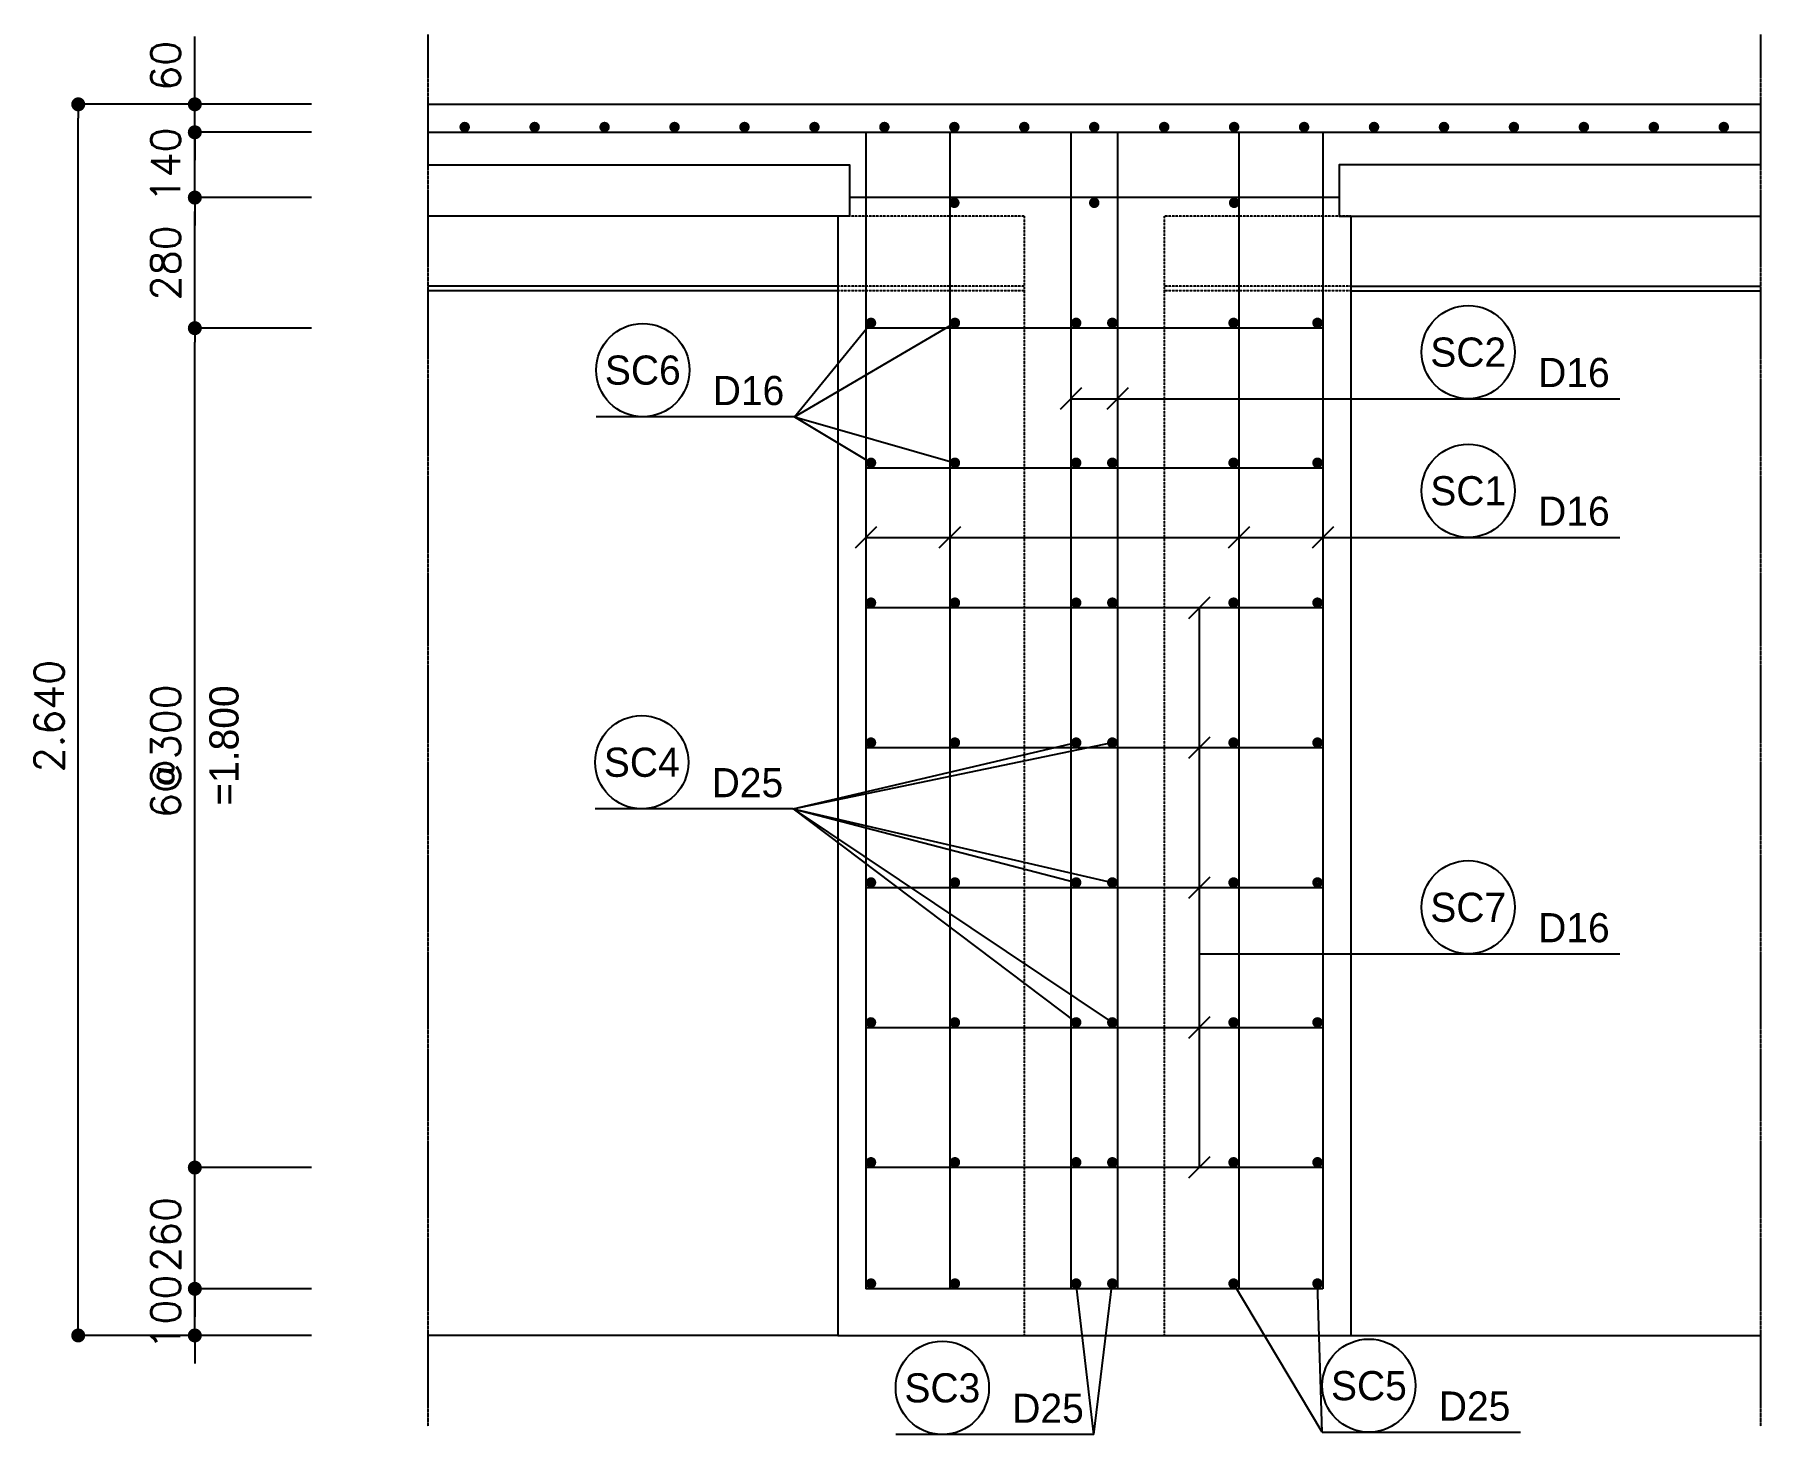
# Model space of a CAD drawing. Extents: x -2272 to 1429, y -2852 to 150.
import ezdxf
from ezdxf.enums import TextEntityAlignment as Align

# ---------------------------------------------------------------- set-up
doc = ezdxf.new("R2010")
doc.units = 0
doc.linetypes.add('CENTER', pattern=[2, 1.25, -0.25, 0.25, -0.25])
doc.linetypes.add('HIDDEN', pattern=[0.375, 0.25, -0.125])
doc.layers.get('0').update_dxf_attribs({"linetype": 'CONTINUOUS'})
doc.styles.add('GHS', font='djdg.shx', dxfattribs={"bigfont": 'ghs.shx'})
doc.styles.add('ROMANS', font='ROMANS.SHX')

# ---------------------------------------------------------------- blocks, each defined once
blk = doc.blocks.new('DOT')
at = {"color": 1}
blk.add_line((0, 0), (-1, 0), dxfattribs=at)
at = {"color": 7, "const_width": 0.5}
blk.add_lwpolyline([(-0.25, 0, 1), (0.25, 0, 1)], format="xyb", close=True, dxfattribs=at)

msp = doc.modelspace()

# ---------------------------------------------------------------- linework, layer by layer
at = {"color": 1, "linetype": 'CENTER'}
for p, q in [((-1428.7, 149.7), (-1428.7, -2834.7)), ((1428.7, 149.7), (1428.7, -2834.7))]:
    msp.add_line(p, q, dxfattribs=at)
at = {"color": 1}
for p, q in [((-1928.7, 60), (-1928.7, 145.1)), ((-1928.7, 30), (-1928.7, 60)), ((-1678.7, 0), (-2178.7, 0)), ((-1678.7, 0), (-1928.7, 0)), ((-1928.7, -60), (-1928.7, 0)), ((-1928.7, -30), (-1928.7, 0)), ((-2178.7, -2610), (-2178.7, -30)), ((-1678.7, -60), (-1928.7, -60)), ((-1678.7, -60), (-1928.7, -60)), ((-1928.7, -200), (-1928.7, -60)), ((-1928.7, -90), (-1928.7, -120)), ((-1678.7, -200), (-1928.7, -200)), ((-1678.7, -200), (-1928.7, -200)), ((-1928.7, -230), (-1928.7, -260)), ((-1928.7, -450), (-1928.7, -230)), ((-1678.7, -480), (-1928.7, -480)), ((-1678.7, -480), (-1928.7, -480)), ((-643, -669.9), (-298.7, -468.7)), ((-643, -669.9), (-478.7, -468.7)), ((-1928.7, -2250), (-1928.7, -510)), ((-27, -608.3), (-73, -654.3)), ((73, -608.3), (27, -654.3)), ((-50, -631.3), (702, -631.3)), ((702, -631.3), (1127, -631.3)), ((-643, -669.9), (-1068, -669.9)), ((-643, -669.9), (-298.7, -768.7)), ((-643, -669.9), (-478.7, -768.7)), ((-467, -905.7), (-513, -951.6)), ((-287, -905.7), (-333, -951.6)), ((333, -905.7), (287, -951.6)), ((513, -905.7), (467, -951.6)), ((-490, -928.6), (702, -928.6)), ((702, -928.6), (1127, -928.6)), ((247.7, -1057), (201.8, -1103)), ((224.8, -1080), (224.8, -2280)), ((-645.3, -1510.8), (38.7, -1368.7)), ((-645.3, -1510.8), (-38.7, -1368.7)), ((247.7, -1357), (201.8, -1403)), ((-645.3, -1510.8), (-1070.3, -1510.8)), ((-645.3, -1510.8), (38.7, -1668.7)), ((-645.3, -1510.8), (-38.7, -1668.7)), ((-645.3, -1510.8), (38.7, -1968.7)), ((-645.3, -1510.8), (-38.7, -1968.7)), ((247.7, -1657), (201.8, -1703)), ((224.8, -1821.8), (702, -1821.8)), ((702, -1821.8), (1127, -1821.8)), ((247.7, -1957), (201.8, -2003)), ((-1928.7, -2250), (-1928.7, -2220)), ((247.7, -2257), (201.8, -2303)), ((-1678.7, -2280), (-1928.7, -2280)), ((-1678.7, -2280), (-1928.7, -2280)), ((-1928.7, -2540), (-1928.7, -2280)), ((-1928.7, -2510), (-1928.7, -2480)), ((-1678.7, -2540), (-1928.7, -2540)), ((-1678.7, -2540), (-1928.7, -2540)), ((-1928.7, -2640), (-1928.7, -2540)), ((-0.7, -2852.3), (-38.7, -2528.7)), ((-0.7, -2852.3), (38.7, -2528.7)), ((489, -2847.6), (298.7, -2528.7)), ((489, -2847.6), (478.7, -2528.7)), ((-1928.7, -2570), (-1928.7, -2600)), ((-1678.7, -2640), (-2178.7, -2640)), ((-1678.7, -2640), (-1928.7, -2640)), ((-1928.7, -2670), (-1928.7, -2700)), ((489, -2847.6), (914, -2847.6)), ((-0.7, -2852.3), (-425.7, -2852.3))]:
    msp.add_line(p, q, dxfattribs=at)
at = {"color": 4}
for p, q in [((-1428.7, 0), (1428.7, 0)), ((-550, -240), (-1428.7, -240)), ((-550, -240), (-550, -2640)), ((550, -240), (1428.7, -240)), ((550, -240), (550, -2640)), ((-550, -390), (-1428.7, -390)), ((-550, -400), (-1428.7, -400)), ((550, -390), (1428.7, -390)), ((550, -400), (1428.7, -400)), ((-550, -2640), (-1428.7, -2640)), ((-550, -2640), (550, -2640)), ((550, -2640), (1428.7, -2640))]:
    msp.add_line(p, q, dxfattribs=at)
at = {"color": 6}
for p, q in [((-1428.7, -60), (1428.7, -60)), ((-490, -60), (-490, -2540)), ((-310, -60), (-310, -2540)), ((-50, -60), (-50, -2540)), ((50, -60), (50, -2540)), ((310, -60), (310, -2540)), ((490, -60), (490, -2540)), ((525, -200), (-525, -200)), ((490, -480), (-490, -480)), ((490, -780), (-490, -780)), ((490, -1080), (-490, -1080)), ((490, -1380), (-490, -1380)), ((490, -1680), (-490, -1680)), ((490, -1980), (-490, -1980)), ((490, -2280), (-490, -2280)), ((490, -2540), (-490, -2540))]:
    msp.add_line(p, q, dxfattribs=at)
at = {"color": 4, "linetype": 'HIDDEN'}
for p, q in [((-150, -240), (-550, -240)), ((-150, -240), (-150, -2640)), ((150, -240), (150, -2640)), ((550, -240), (150, -240)), ((-150, -390), (-550, -390)), ((-150, -400), (-550, -400)), ((550, -390), (150, -390)), ((550, -400), (150, -400))]:
    msp.add_line(p, q, dxfattribs=at)
at = {"color": 7, "const_width": 11.2}
for points in [[(-1355.6, -48.7, 1), (-1344.4, -48.7, 1)], [(-1205.6, -48.7, 1), (-1194.4, -48.7, 1)], [(-1055.6, -48.7, 1), (-1044.4, -48.7, 1)], [(-905.6, -48.7, 1), (-894.4, -48.7, 1)], [(-755.6, -48.7, 1), (-744.4, -48.7, 1)], [(-605.6, -48.7, 1), (-594.4, -48.7, 1)], [(-455.6, -48.7, 1), (-444.4, -48.7, 1)], [(-305.6, -48.7, 1), (-294.4, -48.7, 1)], [(-155.6, -48.7, 1), (-144.4, -48.7, 1)], [(-5.6, -48.7, 1), (5.6, -48.7, 1)], [(144.4, -48.7, 1), (155.6, -48.7, 1)], [(294.4, -48.7, 1), (305.6, -48.7, 1)], [(444.4, -48.7, 1), (455.6, -48.7, 1)], [(594.4, -48.7, 1), (605.6, -48.7, 1)], [(744.4, -48.7, 1), (755.6, -48.7, 1)], [(894.4, -48.7, 1), (905.6, -48.7, 1)], [(1044.4, -48.7, 1), (1055.6, -48.7, 1)], [(1194.4, -48.7, 1), (1205.6, -48.7, 1)], [(1344.4, -48.7, 1), (1355.6, -48.7, 1)], [(-305.6, -211.2, 1), (-294.4, -211.2, 1)], [(-5.6, -211.2, 1), (5.6, -211.2, 1)], [(294.4, -211.2, 1), (305.6, -211.2, 1)]]:
    msp.add_lwpolyline(points, format="xyb", close=True, dxfattribs=at)
at = {"color": 2}
for points in [[(-1428.7, -130), (-525, -130), (-525, -240), (-1428.7, -240)], [(1428.7, -130), (525, -130), (525, -240), (1428.7, -240)]]:
    msp.add_lwpolyline(points, dxfattribs=at)
at = {"const_width": 11.2}
for points in [[(-484.4, -468.7, 1), (-473.1, -468.7, 1)], [(-304.4, -468.7, 1), (-293.1, -468.7, 1)], [(-44.4, -468.7, 1), (-33.1, -468.7, 1)], [(44.4, -468.7, -1), (33.1, -468.7, -1)], [(304.4, -468.7, -1), (293.1, -468.7, -1)], [(484.4, -468.7, -1), (473.1, -468.7, -1)], [(-484.4, -768.7, 1), (-473.1, -768.7, 1)], [(-304.4, -768.7, 1), (-293.1, -768.7, 1)], [(-44.4, -768.7, 1), (-33.1, -768.7, 1)], [(44.4, -768.7, -1), (33.1, -768.7, -1)], [(304.4, -768.7, -1), (293.1, -768.7, -1)], [(484.4, -768.7, -1), (473.1, -768.7, -1)], [(-484.4, -1068.7, 1), (-473.1, -1068.7, 1)], [(-304.4, -1068.7, 1), (-293.1, -1068.7, 1)], [(-44.4, -1068.7, 1), (-33.1, -1068.7, 1)], [(44.4, -1068.7, -1), (33.1, -1068.7, -1)], [(304.4, -1068.7, -1), (293.1, -1068.7, -1)], [(484.4, -1068.7, -1), (473.1, -1068.7, -1)], [(-484.4, -1368.7, 1), (-473.1, -1368.7, 1)], [(-304.4, -1368.7, 1), (-293.1, -1368.7, 1)], [(-44.4, -1368.7, 1), (-33.1, -1368.7, 1)], [(44.4, -1368.7, -1), (33.1, -1368.7, -1)], [(304.4, -1368.7, -1), (293.1, -1368.7, -1)], [(484.4, -1368.7, -1), (473.1, -1368.7, -1)], [(-484.4, -1668.7, 1), (-473.1, -1668.7, 1)], [(-304.4, -1668.7, 1), (-293.1, -1668.7, 1)], [(-44.4, -1668.7, 1), (-33.1, -1668.7, 1)], [(44.4, -1668.7, -1), (33.1, -1668.7, -1)], [(304.4, -1668.7, -1), (293.1, -1668.7, -1)], [(484.4, -1668.7, -1), (473.1, -1668.7, -1)], [(-484.4, -1968.7, 1), (-473.1, -1968.7, 1)], [(-304.4, -1968.7, 1), (-293.1, -1968.7, 1)], [(-44.4, -1968.7, 1), (-33.1, -1968.7, 1)], [(44.4, -1968.7, -1), (33.1, -1968.7, -1)], [(304.4, -1968.7, -1), (293.1, -1968.7, -1)], [(484.4, -1968.7, -1), (473.1, -1968.7, -1)], [(-484.4, -2268.7, 1), (-473.1, -2268.7, 1)], [(-304.4, -2268.7, 1), (-293.1, -2268.7, 1)], [(-44.4, -2268.7, 1), (-33.1, -2268.7, 1)], [(44.4, -2268.7, -1), (33.1, -2268.7, -1)], [(304.4, -2268.7, -1), (293.1, -2268.7, -1)], [(484.4, -2268.7, -1), (473.1, -2268.7, -1)], [(-484.4, -2528.7, 1), (-473.1, -2528.7, 1)], [(-304.4, -2528.7, 1), (-293.1, -2528.7, 1)], [(-44.4, -2528.7, 1), (-33.1, -2528.7, 1)], [(44.4, -2528.7, -1), (33.1, -2528.7, -1)], [(304.4, -2528.7, -1), (293.1, -2528.7, -1)], [(484.4, -2528.7, -1), (473.1, -2528.7, -1)]]:
    msp.add_lwpolyline(points, format="xyb", close=True, dxfattribs=at)
at = {"color": 1}
for centre in [(802, -531.3), (-968, -569.9), (802, -828.6), (-970.3, -1410.8), (802, -1721.8), (-325.7, -2752.3), (589, -2747.6)]:
    msp.add_circle(centre, 100, dxfattribs=at)

# ---------------------------------------------------------------- block references
at = {"color": 1, "xscale": 29.99999999566512, "yscale": 29.99999999566512, "zscale": 29.99999999566501}
for p, rotation in [((-2178.7, 0), 90), ((-1928.7, 0), 270), ((-1928.7, -60), 270), ((-1928.7, -60), 90), ((-1928.7, -200), 90), ((-1928.7, -200), 90), ((-1928.7, -480), 270), ((-1928.7, -480), 90), ((-1928.7, -2280), 270), ((-1928.7, -2280), 270), ((-1928.7, -2540), 270), ((-1928.7, -2540), 90), ((-2178.7, -2640), 270), ((-1928.7, -2640), 90)]:
    msp.add_blockref('DOT', p, dxfattribs=dict(at, rotation=rotation))

# ---------------------------------------------------------------- texts
at = {"style": 'GHS'}
for s, p in [('SC2', (802, -531.3)), ('SC6', (-968, -569.9)), ('SC1', (802, -828.6)), ('SC4', (-970.3, -1410.8)), ('SC7', (802, -1721.8)), ('SC3', (-325.7, -2752.3)), ('SC5', (589, -2747.6))]:
    msp.add_text(s, height=62.5, dxfattribs=at).set_placement(p, align=Align.MIDDLE)
for p in [(952, -606.3), (952, -903.6), (952, -1796.8)]:
    msp.add_text('D16', height=62.5, dxfattribs=at).set_placement(p)
at = {"color": 7, "style": 'GHS'}
for s, p in [('D16', (-818, -644.9)), ('D25', (-820.3, -1485.8)), ('D25', (-175.7, -2827.3)), ('D25', (739, -2822.6))]:
    msp.add_text(s, height=62.5, dxfattribs=at).set_placement(p)
at = {"color": 7, "style": 'ROMANS'}
for s, p in [('2.640', (-2209.9, -1432.4)), ('6@300', (-1959.9, -1530.4)), ('260', (-1959.9, -2503.7))]:
    msp.add_text(s, height=62.5, rotation=90, dxfattribs=at).set_placement(p)
at = {"color": 7, "style": 'GHS'}
msp.add_text('=1.800', height=62.5, rotation=90, dxfattribs=at).set_placement((-1866.2, -1375), align=Align.MIDDLE)
at = {"color": 7, "char_height": 62.5, "attachment_point": 5, "rotation": 90, "style": 'ROMANS'}
for s, insert in [('\\A1;60', (-1991.2, 82.4)), ('\\A1;140', (-1991.2, -130)), ('\\A1;280', (-1991.2, -340)), ('\\A1;100', (-1991.2, -2590))]:
    msp.add_mtext(s, dxfattribs=dict(at, insert=insert))

doc.saveas('drawing.dxf')
